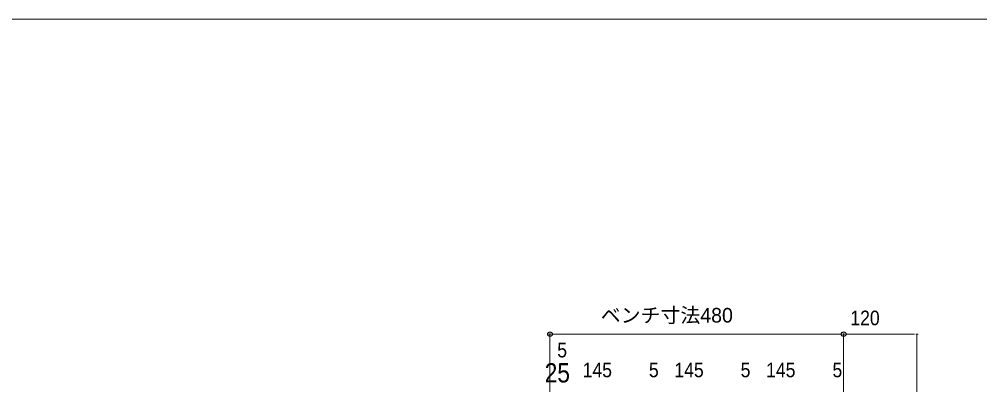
# Model space of a CAD drawing. Units: millimetres, scale not verified. Extents: x -8199 to 8201, y -2963 to 5056.
# Drawn here: x 4964 to 7058, y 1700 to 2497 of the extents above; entities that cross this region are included whole.
import ezdxf
from ezdxf.enums import TextEntityAlignment as Align

# ---------------------------------------------------------------- set-up
doc = ezdxf.new("R2010")
doc.units = ezdxf.units.MM
doc.header["$LTSCALE"] = 20
doc.header["$PDMODE"] = 32
doc.header["$PDSIZE"] = 10
for name, color, linetype, lineweight in [('0-0_図枠', 7, 'Continuous', 9), ('0-2_寸法', 7, 'Continuous', 9), ('0-3_0', 7, 'Continuous', 9)]:
    doc.layers.add(name, color=color, linetype=linetype, lineweight=lineweight)
doc.layers.add('0-4_Defpoints', color=7, linetype='Continuous')
doc.styles.add('Osaka', font='')
doc.styles.add('ＭＳ Ｐゴシック', font='')
doc.styles.get('Osaka').set_extended_font_data('Osaka')
doc.styles.get('ＭＳ Ｐゴシック').set_extended_font_data('MS PGothic')

# ---------------------------------------------------------------- blocks, each defined once
blk = doc.blocks.new('_DOT')
at = {"layer": '0-3_0'}
for p, q in [((-10, 0), (-20, 0)), ((-5, 0), (5, 0))]:
    blk.add_line(p, q, dxfattribs=at)

msp = doc.modelspace()

# ---------------------------------------------------------------- linework, layer by layer
at = {"layer": '0-0_図枠', "color": 5}
msp.add_lwpolyline([(200.57, 2497.28), (8200.57, 2497.28), (8200.57, -2702.72), (200.57, -2702.72)], close=True, dxfattribs=at)
at = {"layer": '0-2_寸法'}
for p, q in [((6121.32, 1296.63), (6121.32, 1809.96)), ((6751.3, 1809.96), (6131.33, 1809.96)), ((6761.32, 1296.63), (6761.32, 1809.96)), ((6761.32, 1296.63), (6761.32, 1809.96)), ((6911.3, 1809.96), (6771.33, 1809.96)), ((6921.32, 1269.96), (6921.32, 1809.96))]:
    msp.add_line(p, q, dxfattribs=at)
at = {"layer": '0-4_Defpoints'}
for p in [(6121.32, 1809.96), (6761.32, 1809.96)]:
    msp.add_point(p, dxfattribs=at)

# ---------------------------------------------------------------- block references
at = {"layer": '0-2_寸法', "xscale": 0.5007446, "yscale": 0.5007446, "rotation": 180}
for p in [(6121.32, 1809.96), (6761.32, 1809.96)]:
    msp.add_blockref('_DOT', p, dxfattribs=at)
at = {"layer": '0-2_寸法', "xscale": 0.5007446, "yscale": 0.5007446}
for p in [(6761.32, 1809.96), (6921.32, 1809.96)]:
    msp.add_blockref('_DOT', p, dxfattribs=at)

# ---------------------------------------------------------------- texts
at = {"layer": '0-2_寸法', "style": 'Osaka'}
msp.add_text('ベンチ寸法480', height=31.82, dxfattribs=at).set_placement((6231.97, 1825.85), align=Align.BOTTOM_LEFT)
at = {"layer": '0-2_寸法', "width": 0.9}
for s, height, style, p in [('120', 31.82, 'Osaka', (6776.16, 1819.96)), ('5', 31.82, 'Osaka', (6137.13, 1749.8)), ('25', 42.08, 'ＭＳ Ｐゴシック', (6109.76, 1692.02)), ('145', 31.82, 'Osaka', (6192.5, 1706.47)), ('5', 31.82, 'Osaka', (6336.97, 1706.47)), ('145', 31.82, 'Osaka', (6392.5, 1706.47)), ('5', 31.82, 'Osaka', (6536.97, 1706.47)), ('145', 31.82, 'Osaka', (6592.5, 1706.47)), ('5', 31.82, 'Osaka', (6737.13, 1706.47))]:
    msp.add_text(s, height=height, dxfattribs=dict(at, style=style)).set_placement(p, align=Align.BOTTOM_LEFT)

doc.saveas('drawing.dxf')
